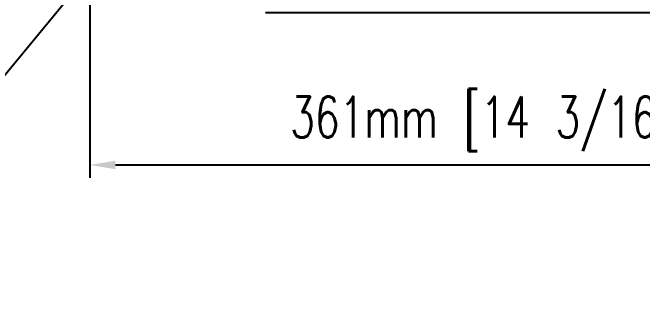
# Model space of a CAD drawing. Header units: millimetres. Extents: x 134 to 1547, y 290 to 1281.
# Drawn here: x 445.8 to 660.7, y 503.3 to 601.5 of the extents above; entities that cross this region are included whole.
import ezdxf

# ---------------------------------------------------------------- set-up
doc = ezdxf.new("R2010")
doc.units = ezdxf.units.MM
doc.layers.add('1', color=7, linetype='Continuous')
doc.styles.add('DIM', font='txt.shx', dxfattribs={"width": 0.7, "bigfont": 'chineset.shx'})
doc.dimstyles.new('mm+in', dxfattribs={"dimscale": 3, "dimtxt": 4, "dimasz": 2.5, "dimexe": 1.25, "dimexo": 0.625, "dimgap": 2, "dimtad": 1, "dimdec": 1, "dimtxsty": 'DIM', "dimcen": 0, "dimclrd": 1, "dimclre": 1, "dimclrt": 3, "dimadec": 0, "dimazin": 0, "dimtfac": 1, "dimtdec": 1, "dimtofl": 0, "dimtmove": 0, "dimatfit": 3, "dimfxl": 1, "dimlwd": -1, "dimarcsym": 0})

# ---------------------------------------------------------------- blocks, each defined once
blk = doc.blocks.new('*D37')
at = {"color": 1, "lineweight": -2}
for p, q in [((472.12, 815.19), (472.12, 545.12)), ((833.12, 625.64), (833.12, 545.12))]:
    blk.add_line(p, q, dxfattribs=at)
at = {"color": 1}
blk.add_line((480.87, 549.49), (824.37, 549.49), dxfattribs=at)
for points in [[(480.87, 550.95), (480.87, 548.03), (472.12, 549.49)], [(824.37, 548.03), (824.37, 550.95), (833.12, 549.49)]]:
    blk.add_solid(points, dxfattribs=at)
at = {"layer": 'Defpoints', "color": 0}
for p in [(472.12, 817.38), (833.12, 627.83), (833.12, 549.49)]:
    blk.add_point(p, dxfattribs=at)
at = {"color": 3, "insert": (609.32, 563.49), "char_height": 14, "attachment_point": 5, "style": 'DIM'}
blk.add_mtext('361mm [14 3/16"]', dxfattribs=at)
blk = doc.blocks.new('*D39')
at = {"color": 1}
blk.add_line((330.47, 444.1), (471.49, 614.56), dxfattribs=at)
blk.add_solid([(472.62, 613.63), (470.37, 615.49), (477.07, 621.3)], dxfattribs=at)
at = {"layer": 'Defpoints', "color": 0}
for p in [(532.12, 687.83), (477.07, 621.3)]:
    blk.add_point(p, dxfattribs=at)
at = {"color": 3, "insert": (370.99, 515.05), "char_height": 14, "attachment_point": 5, "rotation": 50.3973, "style": 'DIM'}
blk.add_mtext('R86.4mm [R3 3/8"]', dxfattribs=at)
blk = doc.blocks.new('*D40')
at = {"color": 1}
blk.add_line((288.33, 507.99), (460.7, 635.14), dxfattribs=at)
blk.add_solid([(461.56, 633.97), (459.83, 636.32), (467.74, 640.34)], dxfattribs=at)
at = {"layer": 'Defpoints', "color": 0}
for p in [(532.12, 687.83), (467.74, 640.34)]:
    blk.add_point(p, dxfattribs=at)
at = {"color": 3, "insert": (337.57, 561.71), "char_height": 14, "attachment_point": 5, "rotation": 36.4166, "style": 'DIM'}
blk.add_mtext('R80mm [R3 1/8"]', dxfattribs=at)
blk = doc.blocks.new('*D41')
at = {"color": 1}
blk.add_line((263.63, 580.17), (455.64, 657.16), dxfattribs=at)
blk.add_solid([(456.18, 655.81), (455.09, 658.52), (463.76, 660.42)], dxfattribs=at)
at = {"layer": 'Defpoints', "color": 0}
for p in [(532.12, 687.83), (463.76, 660.42)]:
    blk.add_point(p, dxfattribs=at)
at = {"color": 3, "insert": (333.14, 623.13), "char_height": 14, "attachment_point": 5, "rotation": 21.8502, "style": 'DIM'}
blk.add_mtext('R73.7mm [R2 7/8"]', dxfattribs=at)

msp = doc.modelspace()

# ---------------------------------------------------------------- linework, layer by layer
at = {"layer": '1', "lineweight": 25}
msp.add_line((532.11697, 601.48132), (1134.11697, 601.48132), dxfattribs=at)

# ---------------------------------------------------------------- dimensions: what is measured, and where the dimension line sits
dim = msp.add_linear_dim(base=(833.11697, 549.49278), p1=(472.11697, 817.38132), p2=(833.11697, 627.83132), dimstyle='mm+in', override={"dimscale": 3.5, "dimdsep": 46, "dimpost": 'mm'})
dim.commit()
dim.dimension.update_dxf_attribs({"geometry": '*D37', "text_midpoint": (609.3201, 549.49278), "dimtype": 160})
for center, mpoint, picture, middle in [((532.1169720034, 687.8313234727), (463.7579659931, 660.4202162845), '*D41', (338.3477714938, 610.1322954304)), ((532.11697, 687.83132), (467.73919, 640.3392), '*D40', (345.88363, 550.44515)), ((532.11697, 687.83132), (477.07222, 621.30014), '*D39', (381.78078, 506.12382))]:
    dim = msp.add_radius_dim(center=center, mpoint=mpoint, dimstyle='mm+in', override={"dimscale": 3.5, "dimdsep": 46, "dimpost": 'mm'})
    dim.commit()
    dim.dimension.update_dxf_attribs({"geometry": picture, "text_midpoint": middle, "dimtype": 164})

doc.saveas('drawing.dxf')
